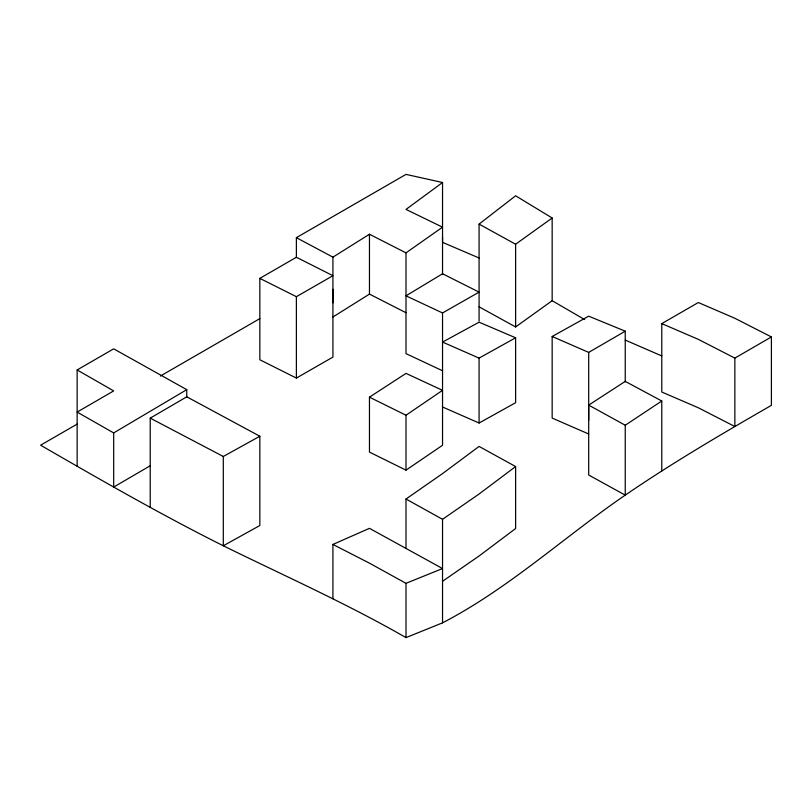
<?xml version="1.0" encoding="UTF-8"?>
<svg xmlns="http://www.w3.org/2000/svg" width="812" height="812" viewBox="0 0 812 812"><rect width="100%" height="100%" fill="white"/><g stroke="black" fill="none" stroke-linecap="round" stroke-linejoin="round"><path stroke-width="1.22" d="M332.92 316.406L332.92 357.097L296.38 378.077L259.84 359.757L259.84 278.374L296.38 257.252L332.92 275.704L296.38 296.684L259.84 278.374M332.92 302.835L332.92 289.275M442.54 237.145L442.54 274.557M479.08 321.024L479.08 224.102L515.62 195.793L552.16 217.992L552.16 300.704L515.62 326.952L479.08 306.814M588.7 420.403L588.7 406.802M406 548.374L406 499.025L442.54 473.599L479.08 446.417L515.62 466.555L479.08 494.011L442.54 519.304L442.54 622.845L406 637.613C346.856 603.6 284.464 575.86 223.3 545.776C161.101 514.656 100.8 479.973 40.6 445.199L77.14 424.108M479.08 257.993L442.54 242.362L442.54 182.507L406 209.425L442.54 227.167L406 252.867L406 353.636L442.54 370.769M515.62 326.952L515.62 244.239L552.16 217.992M442.54 581.28L479.08 555.987L515.62 528.531L515.62 466.555M406 470.158L406 415.236L442.54 390.339L406 373.398L369.46 397.169L369.46 452.101L406 470.158L442.54 445.26L442.54 312.965L479.08 292.117L442.54 273.756L406 295.832L442.54 312.965M625.24 425.234L661.78 400.996L625.24 381.386L588.7 405.117L625.24 425.234L625.24 495.137C563.924 537.108 508.84 588.426 442.54 622.845M771.4 336.939L734.86 358.112L734.86 426.533L698.32 407.766L661.78 392.023L661.78 323.612L698.32 302.531L734.86 318.274L771.4 336.939L771.4 405.35C721.838 433.882 672.458 462.82 625.24 495.137L588.7 475.02L588.7 393.201L588.7 352.398L625.24 331.184L625.24 381.873M369.46 234.242L369.46 294.096L332.92 317.005L332.92 257.15L369.46 234.242L406 252.867M77.14 466.261L77.14 369.947L113.68 348.845L186.76 389.658L113.68 432.918L113.68 487.078L150.22 465.753M150.22 507.419L150.22 418.139L186.76 396.804L259.84 436.237L259.84 525.516L223.3 545.776L223.3 456.486L259.84 436.237M296.38 257.627L296.38 237.672L406 174.387L442.54 182.507M160.37 376.057L259.84 318.629M515.62 337.792L479.08 322.191L442.54 342.085L479.08 358.112L515.62 337.792L515.62 402.701L479.08 423.022L442.54 406.995M588.7 433.994L552.16 418.078L552.16 336.483L588.7 316.172L625.24 331.184M332.92 544.446L369.46 528.328L442.54 568.552L406 583.321L369.46 563.152L332.92 544.446L332.92 598.748M661.78 323.612L698.32 339.355L734.86 358.112M625.24 340.096L661.78 355.94M552.16 336.483L588.7 352.398M369.46 397.169L406 415.236M369.46 294.096L406 312.721M223.3 456.486L150.22 418.139M296.38 237.672L332.92 257.15M479.08 224.102L515.62 244.239M406 499.025L442.54 519.304M113.68 432.918L77.14 412.09L113.68 390.907L77.14 369.947M552.16 300.704L584.64 319.563M661.78 400.996L661.78 470.899M479.08 358.112L479.08 423.022M406 583.321L406 637.613M296.38 296.684L296.38 378.077M186.76 389.658L186.76 397.555"/></g></svg>
